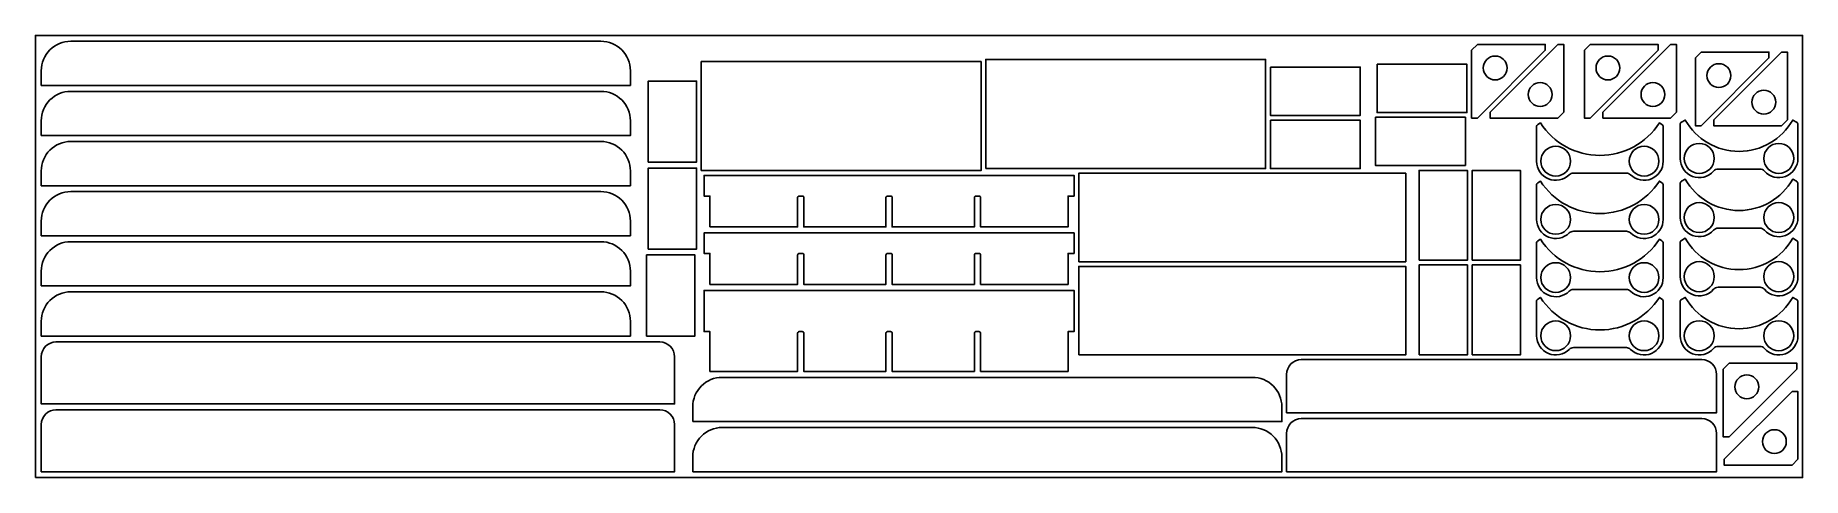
# Model space of a CAD drawing. Header units: metres. Extents: x 0 to 6000, y 0 to 1500.
import ezdxf

# ---------------------------------------------------------------- set-up
doc = ezdxf.new("R2010")
doc.units = ezdxf.units.M

msp = doc.modelspace()

# ---------------------------------------------------------------- linework, layer by layer
for points in [[(0, 0), (6000, 0), (6000, 1500), (0, 1500)], [(4876.3, 1449.4), (4876.3, 1219.4), (4896.3, 1219.4), (5126.3, 1449.4), (5126.3, 1469.4), (4896.3, 1469.4)], [(5189, 1239.4), (5189, 1469.4), (5169, 1469.4), (4939, 1239.4), (4939, 1219.4), (5169, 1219.4)], [(5259, 1449.4), (5259, 1219.4), (5279, 1219.4), (5509, 1449.4), (5509, 1469.4), (5279, 1469.4)], [(5571.7, 1239.4), (5571.7, 1469.4), (5551.7, 1469.4), (5321.7, 1239.4), (5321.7, 1219.4), (5551.7, 1219.4)], [(5635.7, 1423.5), (5635.7, 1193.5), (5655.7, 1193.5), (5885.7, 1423.5), (5885.7, 1443.5), (5655.7, 1443.5)], [(5948.3, 1213.5), (5948.3, 1443.5), (5928.3, 1443.5), (5698.3, 1213.5), (5698.3, 1193.5), (5928.3, 1193.5)], [(2260.8, 1041.3), (3210.8, 1041.3), (3210.8, 1411.3), (2260.8, 1411.3)], [(3226.8, 1048.2), (4176.8, 1048.2), (4176.8, 1418.2), (3226.8, 1418.2)], [(4192.9, 1392.3), (4192.9, 1228.3), (4497.9, 1228.3), (4497.9, 1392.3)], [(4555.3, 1402.3), (4555.3, 1238.3), (4860.3, 1238.3), (4860.3, 1402.3)], [(2080.7, 1070.2), (2244.7, 1070.2), (2244.7, 1345.2), (2080.7, 1345.2)], [(4192.9, 1212.2), (4192.9, 1048.2), (4497.9, 1048.2), (4497.9, 1212.2)], [(4855.3, 1058.2), (4855.3, 1222.2), (4550.3, 1222.2), (4550.3, 1058.2)], [(2080.7, 775.1), (2244.7, 775.1), (2244.7, 1050.1), (2080.7, 1050.1)], [(3542.4, 732.2), (4652.4, 732.2), (4652.4, 1032.2), (3542.4, 1032.2)], [(4698, 737.2), (4862, 737.2), (4862, 1042.2), (4698, 1042.2)], [(4878, 737.2), (5042, 737.2), (5042, 1042.2), (4878, 1042.2)], [(2075.2, 480.1), (2239.2, 480.1), (2239.2, 755.1), (2075.2, 755.1)], [(4698, 416.2), (4862, 416.2), (4862, 721.2), (4698, 721.2)], [(4878, 416.2), (5042, 416.2), (5042, 721.2), (4878, 721.2)], [(3542.4, 416.2), (4652.4, 416.2), (4652.4, 716.2), (3542.4, 716.2)], [(5730.3, 368.1), (5730.3, 138.1), (5750.3, 138.1), (5980.3, 368.1), (5980.3, 388.1), (5750.3, 388.1)], [(5984, 62.1), (5984, 292.1), (5964, 292.1), (5734, 62.1), (5734, 42.1), (5964, 42.1)]]:
    msp.add_lwpolyline(points, close=True)
for points in [[(20, 1330.2), (2020.1, 1330.2), (2020.1, 1380.2, 0.414214), (1920.1, 1480.2), (120.1, 1480.2, 0.414214), (20, 1380.2)], [(4996.8, 1389.4, -1), (4915.8, 1389.4, -1)], [(5379.5, 1389.4, -1), (5298.5, 1389.4, -1)], [(5756.2, 1363.5, -1), (5675.2, 1363.5, -1)], [(5068.5, 1299.4, -1), (5149.5, 1299.4, -1)], [(5451.2, 1299.4, -1), (5532.2, 1299.4, -1)], [(20, 1160.2), (2020.1, 1160.2), (2020.1, 1210.2, 0.414214), (1920.1, 1310.2), (120.1, 1310.2, 0.414214), (20, 1210.2)], [(5827.8, 1273.5, -1), (5908.8, 1273.5, -1)], [(5221.6, 1033.1), (5401.6, 1033.1, -0.19853), (5415.7, 1027.3, 0.667647), (5526.6, 1073.3), (5526.6, 1189.4, 0.255164), (5522, 1197.8), (5513.5, 1203.3, -0.545868), (5109.7, 1203.3), (5101.2, 1197.8, 0.255164), (5096.6, 1189.4), (5096.6, 1073.3, 0.667647), (5207.5, 1027.3, -0.19853)], [(5855.2, 1046.5, -0.215452), (5870.2, 1039.7, 0.691365), (5984, 1082.7), (5984, 1196.9, 0.269675), (5978.9, 1205.6), (5966.5, 1212.7, -0.581651), (5601.4, 1212.7), (5589, 1205.6, 0.269675), (5584, 1196.9), (5584, 1082.7, 0.691365), (5697.7, 1039.7, -0.215452), (5712.7, 1046.5)], [(20, 990.1), (2020.1, 990.1), (2020.1, 1040.1, 0.414214), (1920.1, 1140.1), (120.1, 1140.1, 0.414214), (20, 1040.1)], [(5111.1, 1073.3, -1), (5212.1, 1073.3, -1)], [(5411.1, 1073.3, -1), (5512.1, 1073.3, -1)], [(5598, 1082.7, -1), (5700, 1082.7, -1)], [(5868, 1082.7, -1), (5970, 1082.7, -1)], [(2290.4, 850.2), (2587.9, 850.2), (2587.9, 950.2, -0.414214), (2592.9, 955.2), (2603.9, 955.2, -0.414214), (2608.9, 950.2), (2608.9, 850.2), (2887.9, 850.2), (2887.9, 950.2, -0.414214), (2892.9, 955.2), (2903.9, 955.2, -0.414214), (2908.9, 950.2), (2908.9, 850.2), (3187.9, 850.2), (3187.9, 950.2, -0.414214), (3192.9, 955.2), (3203.9, 955.2, -0.414214), (3208.9, 950.2), (3208.9, 850.2), (3506.4, 850.2), (3506.4, 955.2), (3526.4, 955.2), (3526.4, 1025.2), (2270.4, 1025.2), (2270.4, 955.2), (2290.4, 955.2)], [(20, 820.1), (2020.1, 820.1), (2020.1, 870.1, 0.414214), (1920.1, 970.1), (120.1, 970.1, 0.414214), (20, 870.1)], [(5221.6, 835.7), (5401.6, 835.7, -0.19853), (5415.7, 829.9, 0.667647), (5526.6, 875.9), (5526.6, 992, 0.255164), (5522, 1000.4), (5513.5, 1005.9, -0.545868), (5109.7, 1005.9), (5101.2, 1000.4, 0.255164), (5096.6, 992), (5096.6, 875.9, 0.667647), (5207.5, 829.9, -0.19853)], [(5855.2, 846, -0.215452), (5870.2, 839.2, 0.691365), (5984, 882.2), (5984, 996.4, 0.269675), (5978.9, 1005.1), (5966.5, 1012.2, -0.581651), (5601.4, 1012.2), (5589, 1005.1, 0.269675), (5584, 996.4), (5584, 882.2, 0.691365), (5697.7, 839.2, -0.215452), (5712.7, 846)], [(5111.1, 875.9, -1), (5212.1, 875.9, -1)], [(5411.1, 875.9, -1), (5512.1, 875.9, -1)], [(5598, 882.2, -1), (5700, 882.2, -1)], [(5868, 882.2, -1), (5970, 882.2, -1)], [(20, 650.1), (2020.1, 650.1), (2020.1, 700.1, 0.414214), (1920.1, 800.1), (120.1, 800.1, 0.414214), (20, 700.1)], [(2290.4, 655.2), (2587.9, 655.2), (2587.9, 755.2, -0.414214), (2592.9, 760.2), (2603.9, 760.2, -0.414214), (2608.9, 755.2), (2608.9, 655.2), (2887.9, 655.2), (2887.9, 755.2, -0.414214), (2892.9, 760.2), (2903.9, 760.2, -0.414214), (2908.9, 755.2), (2908.9, 655.2), (3187.9, 655.2), (3187.9, 755.2, -0.414214), (3192.9, 760.2), (3203.9, 760.2, -0.414214), (3208.9, 755.2), (3208.9, 655.2), (3506.4, 655.2), (3506.4, 760.2), (3526.4, 760.2), (3526.4, 830.2), (2270.4, 830.2), (2270.4, 760.2), (2290.4, 760.2)], [(5221.6, 638.3), (5401.6, 638.3, -0.19853), (5415.7, 632.5, 0.667647), (5526.6, 678.5), (5526.6, 794.6, 0.255164), (5522, 803), (5513.5, 808.5, -0.545868), (5109.7, 808.5), (5101.2, 803, 0.255164), (5096.6, 794.6), (5096.6, 678.5, 0.667647), (5207.5, 632.5, -0.19853)], [(5855.2, 645.5, -0.215452), (5870.2, 638.7, 0.691365), (5984, 681.7), (5984, 795.9, 0.269675), (5978.9, 804.6), (5966.5, 811.7, -0.581651), (5601.4, 811.7), (5589, 804.6, 0.269675), (5584, 795.9), (5584, 681.7, 0.691365), (5697.7, 638.7, -0.215452), (5712.7, 645.5)], [(5111.1, 678.5, -1), (5212.1, 678.5, -1)], [(5411.1, 678.5, -1), (5512.1, 678.5, -1)], [(5598, 681.7, -1), (5700, 681.7, -1)], [(5868, 681.7, -1), (5970, 681.7, -1)], [(20, 480.1), (2020.1, 480.1), (2020.1, 530.1, 0.414214), (1920.1, 630.1), (120.1, 630.1, 0.414214), (20, 530.1)], [(2892.9, 495.1), (2903.9, 495.1, -0.414214), (2908.9, 490.1), (2908.9, 360.1), (3187.9, 360.1), (3187.9, 490.1, -0.414214), (3192.9, 495.1), (3203.9, 495.1, -0.414214), (3208.9, 490.1), (3208.9, 360.1), (3506.4, 360.1), (3506.4, 495.1), (3526.4, 495.1), (3526.4, 635.1), (2270.4, 635.1), (2270.4, 495.1), (2290.4, 495.1), (2290.4, 360.1), (2587.9, 360.1), (2587.9, 490.1, -0.414214), (2592.9, 495.1), (2603.9, 495.1, -0.414214), (2608.9, 490.1), (2608.9, 360.1), (2887.9, 360.1), (2887.9, 490.1, -0.414214)], [(5221.6, 441), (5401.6, 441, -0.19853), (5415.7, 435.1, 0.667647), (5526.6, 481.2), (5526.6, 597.2, 0.255164), (5522, 605.7), (5513.5, 611.2, -0.545868), (5109.7, 611.2), (5101.2, 605.7, 0.255164), (5096.6, 597.2), (5096.6, 481.2, 0.667647), (5207.5, 435.1, -0.19853)], [(5855.2, 445, -0.215452), (5870.2, 438.2, 0.691365), (5984, 481.2), (5984, 595.4, 0.269675), (5978.9, 604.1), (5966.5, 611.2, -0.581651), (5601.4, 611.2), (5589, 604.1, 0.269675), (5584, 595.4), (5584, 481.2, 0.691365), (5697.7, 438.2, -0.215452), (5712.7, 445)], [(5111.1, 481.2, -1), (5212.1, 481.2, -1)], [(5411.1, 481.2, -1), (5512.1, 481.2, -1)], [(5598, 481.2, -1), (5700, 481.2, -1)], [(5868, 481.2, -1), (5970, 481.2, -1)], [(2170.1, 410.1, 0.414214), (2120.1, 460.1), (70.1, 460.1, 0.414214), (20, 410.1), (20, 250.1), (2170.1, 250.1)], [(4247.9, 220.1), (5707.9, 220.1), (5707.9, 350.1, 0.414214), (5657.9, 400.1), (4297.9, 400.1, 0.414214), (4247.9, 350.1)], [(2231.9, 190.1), (4231.9, 190.1), (4231.9, 240.1, 0.414214), (4131.9, 340.1), (2331.9, 340.1, 0.414214), (2231.9, 240.1)], [(5850.8, 308.1, -1), (5769.8, 308.1, -1)], [(2170.1, 180.1, 0.414214), (2120.1, 230.1), (70.1, 230.1, 0.414214), (20, 180.1), (20, 20), (2170.1, 20)], [(4247.9, 20), (5707.9, 20), (5707.9, 150.1, 0.414214), (5657.9, 200.1), (4297.9, 200.1, 0.414214), (4247.9, 150.1)], [(2231.9, 20), (4231.9, 20), (4231.9, 70.1, 0.414214), (4131.9, 170.1), (2331.9, 170.1, 0.414214), (2231.9, 70.1)], [(5863.5, 122.1, -1), (5944.5, 122.1, -1)]]:
    msp.add_lwpolyline(points, format="xyb", close=True)

doc.saveas('drawing.dxf')
